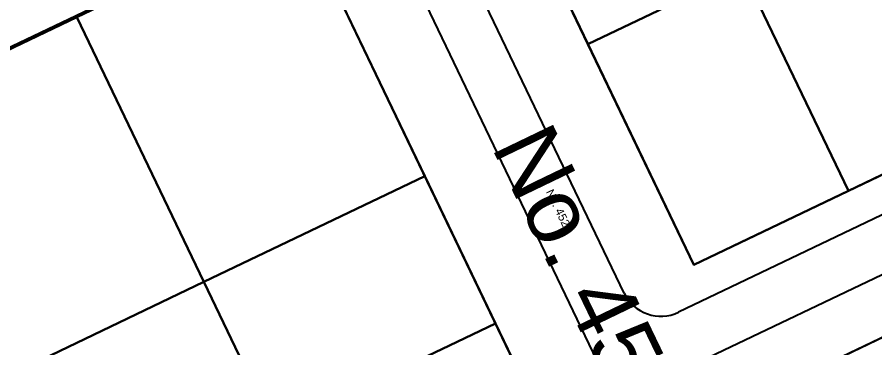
# Model space of a CAD drawing. Header units: metres. Extents: x 678805 to 1359287, y 2747329 to 5497370.
# Drawn here: x 679791 to 679896, y 2748526.7 to 2748567.2 of the extents above; entities that cross this region are included whole.
import ezdxf

# ---------------------------------------------------------------- set-up
doc = ezdxf.new("R2010")
doc.units = ezdxf.units.M
for name, color, linetype in [('00_XREF_TWQ_URBAN CONTEXT', 7, 'Continuous'), ('XREF_MON_EIT SUPPORT$0$01-TX-NOM Carrers-500', 253, 'Continuous'), ('XREF_MON_EIT SUPPORT$0$01-TX-NOM Carrers_1-2000', 8, 'Continuous'), ('XREF_MON_EIT SUPPORT$0$L-Límite Acera', 9, 'Continuous'), ('XREF_MON_EIT SUPPORT$0$L-Límite Parcela', 5, 'Continuous'), ('XREF_MON_URBAN CONTEXT$0$Parcel', 7, 'Continuous'), ('XREF_MON_URBAN CONTEXT$0$XREF_MON_EIT SUPPORT', 7, 'Continuous')]:
    doc.layers.add(name, color=color, linetype=linetype)
doc.styles.add('XREF_MON_EIT SUPPORT$0$Standard', font='arial.ttf')

# ---------------------------------------------------------------- blocks, each defined once
blk = doc.blocks.new('XREF_MON_EIT SUPPORT')
at = {"layer": 'XREF_MON_EIT SUPPORT$0$L-Límite Acera'}
for p, q in [((680150.79, 2748664.62), (679871.94, 2748531.04)), ((679865.27, 2748533.39), (679839.63, 2748586.9)), ((679833.67, 2748584.07), (679989.77, 2748258.21)), ((679929.94, 2748551.5), (679874.79, 2748525.08))]:
    blk.add_line(p, q, dxfattribs=at)
blk.add_arc((679869.78, 2748535.55), 5, 205.5962, 295.5961, dxfattribs=at)
at = {"layer": 'XREF_MON_EIT SUPPORT$0$L-Límite Parcela', "ltscale": 10}
for points in [[(679873.8, 2748536.86), (680145.26, 2748666.9)], [(679847.79, 2748591.16), (679873.8, 2748536.86)]]:
    blk.add_lwpolyline(points, dxfattribs=at)
at = {"layer": 'XREF_MON_EIT SUPPORT$0$L-Límite Parcela'}
for points in [[(679771.11, 2748554.49), (679825.24, 2748580.37)], [(679771.11, 2748554.49), (679929.34, 2748224.17), (679983.45, 2748250.09), (679825.24, 2748580.37)], [(679931.18, 2748544.39), (679881.58, 2748520.63)]]:
    blk.add_lwpolyline(points, dxfattribs=at)
at = {"layer": 'XREF_MON_EIT SUPPORT$0$01-TX-NOM Carrers-500', "ltscale": 0.3, "style": 'XREF_MON_EIT SUPPORT$0$Standard'}
blk.add_text('No. 452', height=1, rotation=295.6936, dxfattribs=at).set_placement((679855.67, 2748545.81))
at = {"layer": 'XREF_MON_EIT SUPPORT$0$01-TX-NOM Carrers_1-2000', "ltscale": 0.3, "style": 'XREF_MON_EIT SUPPORT$0$Standard'}
blk.add_text('No. 452', height=8, rotation=295.7375, dxfattribs=at).set_placement((679848.96, 2748551.37))
blk = doc.blocks.new('XREF_MON_URBAN CONTEXT')
at = {"layer": 'XREF_MON_URBAN CONTEXT$0$Parcel'}
for points in [[(679879.78, 2748572.99), (679860.84, 2748563.92), (679847.88, 2748590.98), (679866.82, 2748600.05), (679879.78, 2748572.99)], [(679910.78, 2748554.58), (679892.74, 2748545.94), (679879.78, 2748572.99), (679897.82, 2748581.63), (679910.78, 2748554.58)], [(679840.89, 2748547.71), (679813.83, 2748534.75), (679798.28, 2748567.21), (679825.33, 2748580.18), (679840.89, 2748547.71)], [(679892.74, 2748545.94), (679873.8, 2748536.86), (679860.84, 2748563.92), (679879.78, 2748572.99), (679892.74, 2748545.94)], [(679813.83, 2748534.75), (679786.77, 2748521.79), (679771.22, 2748554.25), (679798.28, 2748567.21), (679813.83, 2748534.75)], [(679849.53, 2748529.67), (679822.47, 2748516.71), (679813.83, 2748534.75), (679840.89, 2748547.71), (679849.53, 2748529.67)], [(679822.47, 2748516.71), (679795.41, 2748503.75), (679786.77, 2748521.79), (679813.83, 2748534.75), (679822.47, 2748516.71)], [(679918.93, 2748507.47), (679893.67, 2748495.38), (679881.58, 2748520.63), (679906.83, 2748532.73), (679918.93, 2748507.47)], [(679858.17, 2748511.63), (679831.11, 2748498.67), (679822.47, 2748516.71), (679849.53, 2748529.67), (679858.17, 2748511.63)]]:
    blk.add_lwpolyline(points, close=True, dxfattribs=at)
at = {"layer": 'XREF_MON_URBAN CONTEXT$0$XREF_MON_EIT SUPPORT'}
blk.add_blockref('XREF_MON_EIT SUPPORT', (0, 0), dxfattribs=at)

msp = doc.modelspace()

# ---------------------------------------------------------------- block references
at = {"layer": '00_XREF_TWQ_URBAN CONTEXT'}
msp.add_blockref('XREF_MON_URBAN CONTEXT', (0, 0), dxfattribs=at)

doc.saveas('drawing.dxf')
